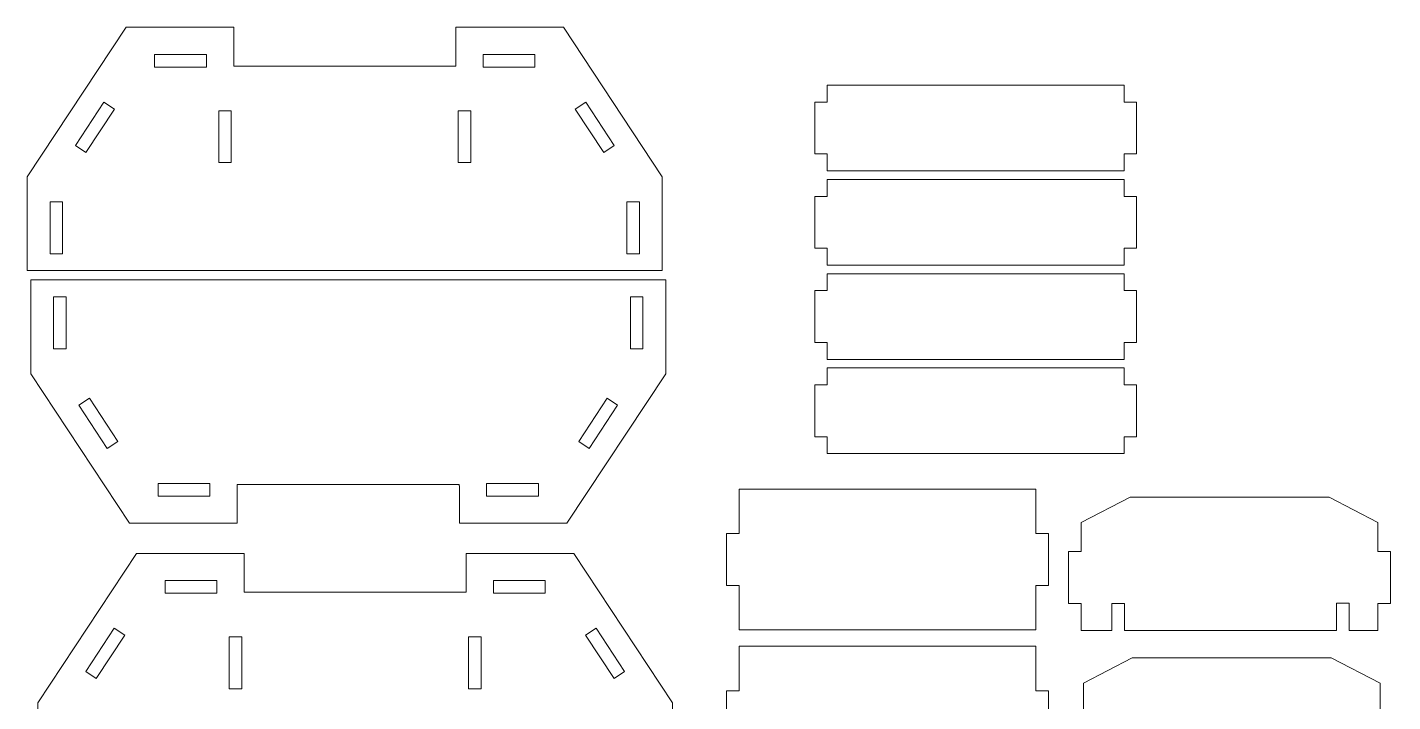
# Model space of a CAD drawing. Header units: millimetres. Extents: x -252 to 510, y -365 to 448.
# Drawn here: x 183.1 to 509.7, y -29.5 to 131.7 of the extents above; entities that cross this region are included whole.
import ezdxf

# ---------------------------------------------------------------- set-up
doc = ezdxf.new("R2010")
doc.units = ezdxf.units.MM
doc.header["$MEASUREMENT"] = 0
doc.layers.add('Capa 1', color=7, linetype='Continuous')

msp = doc.modelspace()

# ---------------------------------------------------------------- linework, layer by layer
at = {"layer": 'Capa 1', "color": 137, "lineweight": 9}
for points, knots in [([(183.1071, 95.9792), (183.1071, 95.9792), (183.1071, 73.5286), (183.1071, 73.5286), (183.1071, 73.5286), (183.1071, 73.5286), (334.9704, 73.5286), (334.9704, 73.5286), (334.9704, 73.5286), (334.9704, 73.5286), (334.9704, 95.9792), (334.9704, 95.9792), (334.9704, 95.9792), (334.9704, 95.9792), (311.3436, 131.7162), (311.3436, 131.7162), (311.3436, 131.7162), (311.3436, 131.7162), (285.613, 131.7162), (285.613, 131.7162), (285.613, 131.7162), (285.613, 131.7162), (285.613, 122.7773), (285.613, 122.7773), (285.613, 122.7773), (285.613, 122.7773), (285.6014, 122.7773), (285.6014, 122.7773), (285.6014, 122.7773), (285.6014, 122.7773), (285.6014, 122.4651), (285.6014, 122.4651), (285.6014, 122.4651), (285.6014, 122.4651), (232.4661, 122.4651), (232.4661, 122.4651), (232.4661, 122.4651), (232.4661, 122.4651), (232.4647, 122.7773), (232.4647, 122.7773), (232.4647, 122.7773), (232.4647, 122.7773), (232.4647, 131.7162), (232.4647, 131.7162), (232.4647, 131.7162), (232.4647, 131.7162), (206.7338, 131.7162), (206.7338, 131.7162), (206.7338, 131.7162), (206.7338, 131.7162), (183.1071, 95.9792), (183.1071, 95.9792)], [0, 0, 0, 0, 0.07692308, 0.07692308, 0.07692308, 0.07692308, 0.15384615, 0.15384615, 0.15384615, 0.15384615, 0.23076923, 0.23076923, 0.23076923, 0.23076923, 0.30769231, 0.30769231, 0.30769231, 0.30769231, 0.38461538, 0.38461538, 0.38461538, 0.38461538, 0.46153846, 0.46153846, 0.46153846, 0.46153846, 0.53846154, 0.53846154, 0.53846154, 0.53846154, 0.61538462, 0.61538462, 0.61538462, 0.61538462, 0.69230769, 0.69230769, 0.69230769, 0.69230769, 0.76923077, 0.76923077, 0.76923077, 0.76923077, 0.84615385, 0.84615385, 0.84615385, 0.84615385, 0.92307692, 0.92307692, 0.92307692, 0.92307692, 1, 1, 1, 1]), ([(225.9649, 122.2151), (225.9649, 122.2151), (213.5649, 122.2151), (213.5649, 122.2151), (213.5649, 122.2151), (213.5649, 122.2151), (213.5649, 125.2151), (213.5649, 125.2151), (213.5649, 125.2151), (213.5649, 125.2151), (225.9649, 125.2151), (225.9649, 125.2151), (225.9649, 125.2151), (225.9649, 125.2151), (225.9649, 122.2151), (225.9649, 122.2151)], [0, 0, 0, 0, 0.25, 0.25, 0.25, 0.25, 0.5, 0.5, 0.5, 0.5, 0.75, 0.75, 0.75, 0.75, 1, 1, 1, 1]), ([(292.1141, 122.2151), (292.1141, 122.2151), (292.1141, 125.2151), (292.1141, 125.2151), (292.1141, 125.2151), (292.1141, 125.2151), (304.5141, 125.2151), (304.5141, 125.2151), (304.5141, 125.2151), (304.5141, 125.2151), (304.5141, 122.2151), (304.5141, 122.2151), (304.5141, 122.2151), (304.5141, 122.2151), (292.1141, 122.2151), (292.1141, 122.2151)], [0, 0, 0, 0, 0.25, 0.25, 0.25, 0.25, 0.5, 0.5, 0.5, 0.5, 0.75, 0.75, 0.75, 0.75, 1, 1, 1, 1]), ([(374.4406, 97.3896), (374.4406, 97.3896), (445.4178, 97.3896), (445.4178, 97.3896), (445.4178, 97.3896), (445.4178, 97.3896), (445.4178, 101.4272), (445.4178, 101.4272), (445.4178, 101.4272), (445.4178, 101.4272), (448.4224, 101.4272), (448.4224, 101.4272), (448.4224, 101.4272), (448.4224, 101.4272), (448.4224, 113.8208), (448.4224, 113.8208), (448.4224, 113.8208), (448.4224, 113.8208), (445.4178, 113.8208), (445.4178, 113.8208), (445.4178, 113.8208), (445.4178, 113.8208), (445.4178, 117.8586), (445.4178, 117.8586), (445.4178, 117.8586), (445.4178, 117.8586), (374.4406, 117.8586), (374.4406, 117.8586), (374.4406, 117.8586), (374.4406, 117.8586), (374.4406, 113.8208), (374.4406, 113.8208), (374.4406, 113.8208), (374.4406, 113.8208), (371.4364, 113.8208), (371.4364, 113.8208), (371.4364, 113.8208), (371.4364, 113.8208), (371.4364, 101.4272), (371.4364, 101.4272), (371.4364, 101.4272), (371.4364, 101.4272), (374.4406, 101.4272), (374.4406, 101.4272), (374.4406, 101.4272), (374.4406, 101.4272), (374.4406, 97.3896), (374.4406, 97.3896)], [0, 0, 0, 0, 0.08333333, 0.08333333, 0.08333333, 0.08333333, 0.16666667, 0.16666667, 0.16666667, 0.16666667, 0.25, 0.25, 0.25, 0.25, 0.33333333, 0.33333333, 0.33333333, 0.33333333, 0.41666667, 0.41666667, 0.41666667, 0.41666667, 0.5, 0.5, 0.5, 0.5, 0.58333333, 0.58333333, 0.58333333, 0.58333333, 0.66666667, 0.66666667, 0.66666667, 0.66666667, 0.75, 0.75, 0.75, 0.75, 0.83333333, 0.83333333, 0.83333333, 0.83333333, 0.91666667, 0.91666667, 0.91666667, 0.91666667, 1, 1, 1, 1]), ([(203.9257, 112.1841), (203.9257, 112.1841), (197.1179, 101.8202), (197.1179, 101.8202), (197.1179, 101.8202), (197.1179, 101.8202), (194.6103, 103.4674), (194.6103, 103.4674), (194.6103, 103.4674), (194.6103, 103.4674), (201.4184, 113.8311), (201.4184, 113.8311), (201.4184, 113.8311), (201.4184, 113.8311), (203.9257, 112.1841), (203.9257, 112.1841)], [0, 0, 0, 0, 0.25, 0.25, 0.25, 0.25, 0.5, 0.5, 0.5, 0.5, 0.75, 0.75, 0.75, 0.75, 1, 1, 1, 1]), ([(231.898, 111.7525), (231.898, 111.7525), (231.898, 99.3525), (231.898, 99.3525), (231.898, 99.3525), (231.898, 99.3525), (228.898, 99.3525), (228.898, 99.3525), (228.898, 99.3525), (228.898, 99.3525), (228.898, 111.7525), (228.898, 111.7525), (228.898, 111.7525), (228.898, 111.7525), (231.898, 111.7525), (231.898, 111.7525)], [0, 0, 0, 0, 0.25, 0.25, 0.25, 0.25, 0.5, 0.5, 0.5, 0.5, 0.75, 0.75, 0.75, 0.75, 1, 1, 1, 1]), ([(286.1796, 99.3525), (286.1796, 99.3525), (286.1796, 111.7525), (286.1796, 111.7525), (286.1796, 111.7525), (286.1796, 111.7525), (289.1796, 111.7525), (289.1796, 111.7525), (289.1796, 111.7525), (289.1796, 111.7525), (289.1796, 99.3525), (289.1796, 99.3525), (289.1796, 99.3525), (289.1796, 99.3525), (286.1796, 99.3525), (286.1796, 99.3525)], [0, 0, 0, 0, 0.25, 0.25, 0.25, 0.25, 0.5, 0.5, 0.5, 0.5, 0.75, 0.75, 0.75, 0.75, 1, 1, 1, 1]), ([(320.9594, 101.8202), (320.9594, 101.8202), (314.1516, 112.1841), (314.1516, 112.1841), (314.1516, 112.1841), (314.1516, 112.1841), (316.6589, 113.8311), (316.6589, 113.8311), (316.6589, 113.8311), (316.6589, 113.8311), (323.467, 103.4674), (323.467, 103.4674), (323.467, 103.4674), (323.467, 103.4674), (320.9594, 101.8202), (320.9594, 101.8202)], [0, 0, 0, 0, 0.25, 0.25, 0.25, 0.25, 0.5, 0.5, 0.5, 0.5, 0.75, 0.75, 0.75, 0.75, 1, 1, 1, 1]), ([(374.4406, 74.857), (374.4406, 74.857), (445.4178, 74.857), (445.4178, 74.857), (445.4178, 74.857), (445.4178, 74.857), (445.4178, 78.8946), (445.4178, 78.8946), (445.4178, 78.8946), (445.4178, 78.8946), (448.4224, 78.8946), (448.4224, 78.8946), (448.4224, 78.8946), (448.4224, 78.8946), (448.4224, 91.2882), (448.4224, 91.2882), (448.4224, 91.2882), (448.4224, 91.2882), (445.4178, 91.2882), (445.4178, 91.2882), (445.4178, 91.2882), (445.4178, 91.2882), (445.4178, 95.3257), (445.4178, 95.3257), (445.4178, 95.3257), (445.4178, 95.3257), (374.4406, 95.3257), (374.4406, 95.3257), (374.4406, 95.3257), (374.4406, 95.3257), (374.4406, 91.2882), (374.4406, 91.2882), (374.4406, 91.2882), (374.4406, 91.2882), (371.4364, 91.2882), (371.4364, 91.2882), (371.4364, 91.2882), (371.4364, 91.2882), (371.4364, 78.8946), (371.4364, 78.8946), (371.4364, 78.8946), (371.4364, 78.8946), (374.4406, 78.8946), (374.4406, 78.8946), (374.4406, 78.8946), (374.4406, 78.8946), (374.4406, 74.857), (374.4406, 74.857)], [0, 0, 0, 0, 0.08333333, 0.08333333, 0.08333333, 0.08333333, 0.16666667, 0.16666667, 0.16666667, 0.16666667, 0.25, 0.25, 0.25, 0.25, 0.33333333, 0.33333333, 0.33333333, 0.33333333, 0.41666667, 0.41666667, 0.41666667, 0.41666667, 0.5, 0.5, 0.5, 0.5, 0.58333333, 0.58333333, 0.58333333, 0.58333333, 0.66666667, 0.66666667, 0.66666667, 0.66666667, 0.75, 0.75, 0.75, 0.75, 0.83333333, 0.83333333, 0.83333333, 0.83333333, 0.91666667, 0.91666667, 0.91666667, 0.91666667, 1, 1, 1, 1]), ([(191.5538, 89.9643), (191.5538, 89.9643), (191.5538, 77.5643), (191.5538, 77.5643), (191.5538, 77.5643), (191.5538, 77.5643), (188.5538, 77.5643), (188.5538, 77.5643), (188.5538, 77.5643), (188.5538, 77.5643), (188.5538, 89.9643), (188.5538, 89.9643), (188.5538, 89.9643), (188.5538, 89.9643), (191.5538, 89.9643), (191.5538, 89.9643)], [0, 0, 0, 0, 0.25, 0.25, 0.25, 0.25, 0.5, 0.5, 0.5, 0.5, 0.75, 0.75, 0.75, 0.75, 1, 1, 1, 1]), ([(326.5238, 77.5643), (326.5238, 77.5643), (326.5238, 89.9643), (326.5238, 89.9643), (326.5238, 89.9643), (326.5238, 89.9643), (329.5238, 89.9643), (329.5238, 89.9643), (329.5238, 89.9643), (329.5238, 89.9643), (329.5238, 77.5643), (329.5238, 77.5643), (329.5238, 77.5643), (329.5238, 77.5643), (326.5238, 77.5643), (326.5238, 77.5643)], [0, 0, 0, 0, 0.25, 0.25, 0.25, 0.25, 0.5, 0.5, 0.5, 0.5, 0.75, 0.75, 0.75, 0.75, 1, 1, 1, 1]), ([(374.4406, 52.3243), (374.4406, 52.3243), (445.4178, 52.3243), (445.4178, 52.3243), (445.4178, 52.3243), (445.4178, 52.3243), (445.4178, 56.3618), (445.4178, 56.3618), (445.4178, 56.3618), (445.4178, 56.3618), (448.4224, 56.3618), (448.4224, 56.3618), (448.4224, 56.3618), (448.4224, 56.3618), (448.4224, 68.7554), (448.4224, 68.7554), (448.4224, 68.7554), (448.4224, 68.7554), (445.4178, 68.7554), (445.4178, 68.7554), (445.4178, 68.7554), (445.4178, 68.7554), (445.4178, 72.7932), (445.4178, 72.7932), (445.4178, 72.7932), (445.4178, 72.7932), (374.4406, 72.7932), (374.4406, 72.7932), (374.4406, 72.7932), (374.4406, 72.7932), (374.4406, 68.7554), (374.4406, 68.7554), (374.4406, 68.7554), (374.4406, 68.7554), (371.4364, 68.7554), (371.4364, 68.7554), (371.4364, 68.7554), (371.4364, 68.7554), (371.4364, 56.3618), (371.4364, 56.3618), (371.4364, 56.3618), (371.4364, 56.3618), (374.4406, 56.3618), (374.4406, 56.3618), (374.4406, 56.3618), (374.4406, 56.3618), (374.4406, 52.3243), (374.4406, 52.3243)], [0, 0, 0, 0, 0.08333333, 0.08333333, 0.08333333, 0.08333333, 0.16666667, 0.16666667, 0.16666667, 0.16666667, 0.25, 0.25, 0.25, 0.25, 0.33333333, 0.33333333, 0.33333333, 0.33333333, 0.41666667, 0.41666667, 0.41666667, 0.41666667, 0.5, 0.5, 0.5, 0.5, 0.58333333, 0.58333333, 0.58333333, 0.58333333, 0.66666667, 0.66666667, 0.66666667, 0.66666667, 0.75, 0.75, 0.75, 0.75, 0.83333333, 0.83333333, 0.83333333, 0.83333333, 0.91666667, 0.91666667, 0.91666667, 0.91666667, 1, 1, 1, 1]), ([(335.798, 71.3014), (335.798, 71.3014), (183.9347, 71.3014), (183.9347, 71.3014), (183.9347, 71.3014), (183.9347, 71.3014), (183.9347, 48.8508), (183.9347, 48.8508), (183.9347, 48.8508), (183.9347, 48.8508), (207.5614, 13.1138), (207.5614, 13.1138), (207.5614, 13.1138), (207.5614, 13.1138), (233.2923, 13.1138), (233.2923, 13.1138), (233.2923, 13.1138), (233.2923, 13.1138), (233.2923, 22.0527), (233.2923, 22.0527), (233.2923, 22.0527), (233.2923, 22.0527), (233.2937, 22.3649), (233.2937, 22.3649), (233.2937, 22.3649), (233.2937, 22.3649), (286.429, 22.3649), (286.429, 22.3649), (286.429, 22.3649), (286.429, 22.3649), (286.429, 22.0527), (286.429, 22.0527), (286.429, 22.0527), (286.429, 22.0527), (286.4406, 22.0527), (286.4406, 22.0527), (286.4406, 22.0527), (286.4406, 22.0527), (286.4406, 13.1138), (286.4406, 13.1138), (286.4406, 13.1138), (286.4406, 13.1138), (312.1712, 13.1138), (312.1712, 13.1138), (312.1712, 13.1138), (312.1712, 13.1138), (335.798, 48.8508), (335.798, 48.8508), (335.798, 48.8508), (335.798, 48.8508), (335.798, 71.3014), (335.798, 71.3014)], [0, 0, 0, 0, 0.07692308, 0.07692308, 0.07692308, 0.07692308, 0.15384615, 0.15384615, 0.15384615, 0.15384615, 0.23076923, 0.23076923, 0.23076923, 0.23076923, 0.30769231, 0.30769231, 0.30769231, 0.30769231, 0.38461538, 0.38461538, 0.38461538, 0.38461538, 0.46153846, 0.46153846, 0.46153846, 0.46153846, 0.53846154, 0.53846154, 0.53846154, 0.53846154, 0.61538462, 0.61538462, 0.61538462, 0.61538462, 0.69230769, 0.69230769, 0.69230769, 0.69230769, 0.76923077, 0.76923077, 0.76923077, 0.76923077, 0.84615385, 0.84615385, 0.84615385, 0.84615385, 0.92307692, 0.92307692, 0.92307692, 0.92307692, 1, 1, 1, 1]), ([(192.3814, 67.2657), (192.3814, 67.2657), (192.3814, 54.8657), (192.3814, 54.8657), (192.3814, 54.8657), (192.3814, 54.8657), (189.3814, 54.8657), (189.3814, 54.8657), (189.3814, 54.8657), (189.3814, 54.8657), (189.3814, 67.2657), (189.3814, 67.2657), (189.3814, 67.2657), (189.3814, 67.2657), (192.3814, 67.2657), (192.3814, 67.2657)], [0, 0, 0, 0, 0.25, 0.25, 0.25, 0.25, 0.5, 0.5, 0.5, 0.5, 0.75, 0.75, 0.75, 0.75, 1, 1, 1, 1]), ([(327.3514, 54.8657), (327.3514, 54.8657), (327.3514, 67.2657), (327.3514, 67.2657), (327.3514, 67.2657), (327.3514, 67.2657), (330.3514, 67.2657), (330.3514, 67.2657), (330.3514, 67.2657), (330.3514, 67.2657), (330.3514, 54.8657), (330.3514, 54.8657), (330.3514, 54.8657), (330.3514, 54.8657), (327.3514, 54.8657), (327.3514, 54.8657)], [0, 0, 0, 0, 0.25, 0.25, 0.25, 0.25, 0.5, 0.5, 0.5, 0.5, 0.75, 0.75, 0.75, 0.75, 1, 1, 1, 1]), ([(374.4406, 29.7916), (374.4406, 29.7916), (445.4178, 29.7916), (445.4178, 29.7916), (445.4178, 29.7916), (445.4178, 29.7916), (445.4178, 33.8289), (445.4178, 33.8289), (445.4178, 33.8289), (445.4178, 33.8289), (448.4224, 33.8289), (448.4224, 33.8289), (448.4224, 33.8289), (448.4224, 33.8289), (448.4224, 46.2227), (448.4224, 46.2227), (448.4224, 46.2227), (448.4224, 46.2227), (445.4178, 46.2227), (445.4178, 46.2227), (445.4178, 46.2227), (445.4178, 46.2227), (445.4178, 50.2603), (445.4178, 50.2603), (445.4178, 50.2603), (445.4178, 50.2603), (374.4406, 50.2603), (374.4406, 50.2603), (374.4406, 50.2603), (374.4406, 50.2603), (374.4406, 46.2227), (374.4406, 46.2227), (374.4406, 46.2227), (374.4406, 46.2227), (371.4364, 46.2227), (371.4364, 46.2227), (371.4364, 46.2227), (371.4364, 46.2227), (371.4364, 33.8289), (371.4364, 33.8289), (371.4364, 33.8289), (371.4364, 33.8289), (374.4406, 33.8289), (374.4406, 33.8289), (374.4406, 33.8289), (374.4406, 33.8289), (374.4406, 29.7916), (374.4406, 29.7916)], [0, 0, 0, 0, 0.08333333, 0.08333333, 0.08333333, 0.08333333, 0.16666667, 0.16666667, 0.16666667, 0.16666667, 0.25, 0.25, 0.25, 0.25, 0.33333333, 0.33333333, 0.33333333, 0.33333333, 0.41666667, 0.41666667, 0.41666667, 0.41666667, 0.5, 0.5, 0.5, 0.5, 0.58333333, 0.58333333, 0.58333333, 0.58333333, 0.66666667, 0.66666667, 0.66666667, 0.66666667, 0.75, 0.75, 0.75, 0.75, 0.83333333, 0.83333333, 0.83333333, 0.83333333, 0.91666667, 0.91666667, 0.91666667, 0.91666667, 1, 1, 1, 1]), ([(197.9455, 43.0098), (197.9455, 43.0098), (204.7533, 32.6459), (204.7533, 32.6459), (204.7533, 32.6459), (204.7533, 32.6459), (202.246, 30.9989), (202.246, 30.9989), (202.246, 30.9989), (202.246, 30.9989), (195.4379, 41.3626), (195.4379, 41.3626), (195.4379, 41.3626), (195.4379, 41.3626), (197.9455, 43.0098), (197.9455, 43.0098)], [0, 0, 0, 0, 0.25, 0.25, 0.25, 0.25, 0.5, 0.5, 0.5, 0.5, 0.75, 0.75, 0.75, 0.75, 1, 1, 1, 1]), ([(314.9792, 32.6459), (314.9792, 32.6459), (321.787, 43.0098), (321.787, 43.0098), (321.787, 43.0098), (321.787, 43.0098), (324.2946, 41.3626), (324.2946, 41.3626), (324.2946, 41.3626), (324.2946, 41.3626), (317.4865, 30.9989), (317.4865, 30.9989), (317.4865, 30.9989), (317.4865, 30.9989), (314.9792, 32.6459), (314.9792, 32.6459)], [0, 0, 0, 0, 0.25, 0.25, 0.25, 0.25, 0.5, 0.5, 0.5, 0.5, 0.75, 0.75, 0.75, 0.75, 1, 1, 1, 1]), ([(214.3925, 22.6149), (214.3925, 22.6149), (226.7925, 22.6149), (226.7925, 22.6149), (226.7925, 22.6149), (226.7925, 22.6149), (226.7925, 19.6149), (226.7925, 19.6149), (226.7925, 19.6149), (226.7925, 19.6149), (214.3925, 19.6149), (214.3925, 19.6149), (214.3925, 19.6149), (214.3925, 19.6149), (214.3925, 22.6149), (214.3925, 22.6149)], [0, 0, 0, 0, 0.25, 0.25, 0.25, 0.25, 0.5, 0.5, 0.5, 0.5, 0.75, 0.75, 0.75, 0.75, 1, 1, 1, 1]), ([(292.9417, 19.6149), (292.9417, 19.6149), (292.9417, 22.6149), (292.9417, 22.6149), (292.9417, 22.6149), (292.9417, 22.6149), (305.3417, 22.6149), (305.3417, 22.6149), (305.3417, 22.6149), (305.3417, 22.6149), (305.3417, 19.6149), (305.3417, 19.6149), (305.3417, 19.6149), (305.3417, 19.6149), (292.9417, 19.6149), (292.9417, 19.6149)], [0, 0, 0, 0, 0.25, 0.25, 0.25, 0.25, 0.5, 0.5, 0.5, 0.5, 0.75, 0.75, 0.75, 0.75, 1, 1, 1, 1]), ([(424.348, 21.2694), (424.348, 21.2694), (353.371, 21.2694), (353.371, 21.2694), (353.371, 21.2694), (353.371, 21.2694), (353.371, 10.6508), (353.371, 10.6508), (353.371, 10.6508), (353.371, 10.6508), (350.3666, 10.6508), (350.3666, 10.6508), (350.3666, 10.6508), (350.3666, 10.6508), (350.3666, -1.7429), (350.3666, -1.7429), (350.3666, -1.7429), (350.3666, -1.7429), (353.371, -1.7429), (353.371, -1.7429), (353.371, -1.7429), (353.371, -1.7429), (353.371, -12.3643), (353.371, -12.3643), (353.371, -12.3643), (353.371, -12.3643), (424.348, -12.3643), (424.348, -12.3643), (424.348, -12.3643), (424.348, -12.3643), (424.348, -1.7429), (424.348, -1.7429), (424.348, -1.7429), (424.348, -1.7429), (427.3524, -1.7429), (427.3524, -1.7429), (427.3524, -1.7429), (427.3524, -1.7429), (427.3524, 10.6508), (427.3524, 10.6508), (427.3524, 10.6508), (427.3524, 10.6508), (424.348, 10.6508), (424.348, 10.6508), (424.348, 10.6508), (424.348, 10.6508), (424.348, 21.2694), (424.348, 21.2694)], [0, 0, 0, 0, 0.08333333, 0.08333333, 0.08333333, 0.08333333, 0.16666667, 0.16666667, 0.16666667, 0.16666667, 0.25, 0.25, 0.25, 0.25, 0.33333333, 0.33333333, 0.33333333, 0.33333333, 0.41666667, 0.41666667, 0.41666667, 0.41666667, 0.5, 0.5, 0.5, 0.5, 0.58333333, 0.58333333, 0.58333333, 0.58333333, 0.66666667, 0.66666667, 0.66666667, 0.66666667, 0.75, 0.75, 0.75, 0.75, 0.83333333, 0.83333333, 0.83333333, 0.83333333, 0.91666667, 0.91666667, 0.91666667, 0.91666667, 1, 1, 1, 1]), ([(446.8542, 19.3583), (446.8542, 19.3583), (435.1625, 13.286), (435.1625, 13.286), (435.1625, 13.286), (435.1625, 13.286), (435.1625, 6.3553), (435.1625, 6.3553), (435.1625, 6.3553), (435.1625, 6.3553), (432.1577, 6.3553), (432.1577, 6.3553), (432.1577, 6.3553), (432.1577, 6.3553), (432.1577, -6.0383), (432.1577, -6.0383), (432.1577, -6.0383), (432.1577, -6.0383), (435.1625, -6.0383), (435.1625, -6.0383), (435.1625, -6.0383), (435.1625, -6.0383), (435.1625, -12.5399), (435.1625, -12.5399), (435.1625, -12.5399), (435.1625, -12.5399), (442.4884, -12.5399), (442.4884, -12.5399), (442.4884, -12.5399), (442.4884, -12.5399), (442.4884, -6.0314), (442.4884, -6.0314), (442.4884, -6.0314), (442.4884, -6.0314), (445.4884, -6.0314), (445.4884, -6.0314), (445.4884, -6.0314), (445.4884, -6.0314), (445.4884, -12.5399), (445.4884, -12.5399), (445.4884, -12.5399), (445.4884, -12.5399), (496.2166, -12.5399), (496.2166, -12.5399), (496.2166, -12.5399), (496.2166, -12.5399), (496.2166, -6.0132), (496.2166, -6.0132), (496.2166, -6.0132), (496.2166, -6.0132), (499.2166, -6.0132), (499.2166, -6.0132), (499.2166, -6.0132), (499.2166, -6.0132), (499.2166, -12.5399), (499.2166, -12.5399), (499.2166, -12.5399), (499.2166, -12.5399), (506.1397, -12.5399), (506.1397, -12.5399), (506.1397, -12.5399), (506.1397, -12.5399), (506.1397, -6.0383), (506.1397, -6.0383), (506.1397, -6.0383), (506.1397, -6.0383), (509.144, -6.0383), (509.144, -6.0383), (509.144, -6.0383), (509.144, -6.0383), (509.144, 6.3553), (509.144, 6.3553), (509.144, 6.3553), (509.144, 6.3553), (506.1397, 6.3553), (506.1397, 6.3553), (506.1397, 6.3553), (506.1397, 6.3553), (506.1397, 13.286), (506.1397, 13.286), (506.1397, 13.286), (506.1397, 13.286), (494.4473, 19.3583), (494.4473, 19.3583), (494.4473, 19.3583), (494.4473, 19.3583), (446.8542, 19.3583), (446.8542, 19.3583)], [0, 0, 0, 0, 0.04545455, 0.04545455, 0.04545455, 0.04545455, 0.09090909, 0.09090909, 0.09090909, 0.09090909, 0.13636364, 0.13636364, 0.13636364, 0.13636364, 0.18181818, 0.18181818, 0.18181818, 0.18181818, 0.22727273, 0.22727273, 0.22727273, 0.22727273, 0.27272727, 0.27272727, 0.27272727, 0.27272727, 0.31818182, 0.31818182, 0.31818182, 0.31818182, 0.36363636, 0.36363636, 0.36363636, 0.36363636, 0.40909091, 0.40909091, 0.40909091, 0.40909091, 0.45454545, 0.45454545, 0.45454545, 0.45454545, 0.5, 0.5, 0.5, 0.5, 0.54545455, 0.54545455, 0.54545455, 0.54545455, 0.59090909, 0.59090909, 0.59090909, 0.59090909, 0.63636364, 0.63636364, 0.63636364, 0.63636364, 0.68181818, 0.68181818, 0.68181818, 0.68181818, 0.72727273, 0.72727273, 0.72727273, 0.72727273, 0.77272727, 0.77272727, 0.77272727, 0.77272727, 0.81818182, 0.81818182, 0.81818182, 0.81818182, 0.86363636, 0.86363636, 0.86363636, 0.86363636, 0.90909091, 0.90909091, 0.90909091, 0.90909091, 0.95454545, 0.95454545, 0.95454545, 0.95454545, 1, 1, 1, 1]), ([(288.0842, -3.3301), (288.0842, -3.3301), (234.9489, -3.3301), (234.9489, -3.3301), (234.9489, -3.3301), (234.9489, -3.3301), (234.9475, -3.0179), (234.9475, -3.0179), (234.9475, -3.0179), (234.9475, -3.0179), (234.9475, 5.921), (234.9475, 5.921), (234.9475, 5.921), (234.9475, 5.921), (209.2166, 5.921), (209.2166, 5.921), (209.2166, 5.921), (209.2166, 5.921), (185.5899, -29.816), (185.5899, -29.816), (185.5899, -29.816), (185.5899, -29.816), (185.5899, -52.2666), (185.5899, -52.2666), (185.5899, -52.2666), (185.5899, -52.2666), (337.4532, -52.2666), (337.4532, -52.2666), (337.4532, -52.2666), (337.4532, -52.2666), (337.4532, -29.816), (337.4532, -29.816), (337.4532, -29.816), (337.4532, -29.816), (313.8264, 5.921), (313.8264, 5.921), (313.8264, 5.921), (313.8264, 5.921), (288.0958, 5.921), (288.0958, 5.921), (288.0958, 5.921), (288.0958, 5.921), (288.0958, -3.0179), (288.0958, -3.0179), (288.0958, -3.0179), (288.0958, -3.0179), (288.0842, -3.0179), (288.0842, -3.0179), (288.0842, -3.0179), (288.0842, -3.0179), (288.0842, -3.3301), (288.0842, -3.3301)], [0, 0, 0, 0, 0.07692308, 0.07692308, 0.07692308, 0.07692308, 0.15384615, 0.15384615, 0.15384615, 0.15384615, 0.23076923, 0.23076923, 0.23076923, 0.23076923, 0.30769231, 0.30769231, 0.30769231, 0.30769231, 0.38461538, 0.38461538, 0.38461538, 0.38461538, 0.46153846, 0.46153846, 0.46153846, 0.46153846, 0.53846154, 0.53846154, 0.53846154, 0.53846154, 0.61538462, 0.61538462, 0.61538462, 0.61538462, 0.69230769, 0.69230769, 0.69230769, 0.69230769, 0.76923077, 0.76923077, 0.76923077, 0.76923077, 0.84615385, 0.84615385, 0.84615385, 0.84615385, 0.92307692, 0.92307692, 0.92307692, 0.92307692, 1, 1, 1, 1]), ([(228.4477, -3.5801), (228.4477, -3.5801), (216.0477, -3.5801), (216.0477, -3.5801), (216.0477, -3.5801), (216.0477, -3.5801), (216.0477, -0.5801), (216.0477, -0.5801), (216.0477, -0.5801), (216.0477, -0.5801), (228.4477, -0.5801), (228.4477, -0.5801), (228.4477, -0.5801), (228.4477, -0.5801), (228.4477, -3.5801), (228.4477, -3.5801)], [0, 0, 0, 0, 0.25, 0.25, 0.25, 0.25, 0.5, 0.5, 0.5, 0.5, 0.75, 0.75, 0.75, 0.75, 1, 1, 1, 1]), ([(294.5969, -3.5801), (294.5969, -3.5801), (294.5969, -0.5801), (294.5969, -0.5801), (294.5969, -0.5801), (294.5969, -0.5801), (306.9969, -0.5801), (306.9969, -0.5801), (306.9969, -0.5801), (306.9969, -0.5801), (306.9969, -3.5801), (306.9969, -3.5801), (306.9969, -3.5801), (306.9969, -3.5801), (294.5969, -3.5801), (294.5969, -3.5801)], [0, 0, 0, 0, 0.25, 0.25, 0.25, 0.25, 0.5, 0.5, 0.5, 0.5, 0.75, 0.75, 0.75, 0.75, 1, 1, 1, 1]), ([(206.4085, -13.6111), (206.4085, -13.6111), (199.6007, -23.975), (199.6007, -23.975), (199.6007, -23.975), (199.6007, -23.975), (197.0931, -22.3278), (197.0931, -22.3278), (197.0931, -22.3278), (197.0931, -22.3278), (203.9012, -11.9641), (203.9012, -11.9641), (203.9012, -11.9641), (203.9012, -11.9641), (206.4085, -13.6111), (206.4085, -13.6111)], [0, 0, 0, 0, 0.25, 0.25, 0.25, 0.25, 0.5, 0.5, 0.5, 0.5, 0.75, 0.75, 0.75, 0.75, 1, 1, 1, 1]), ([(323.4422, -23.975), (323.4422, -23.975), (316.6344, -13.6111), (316.6344, -13.6111), (316.6344, -13.6111), (316.6344, -13.6111), (319.1417, -11.9641), (319.1417, -11.9641), (319.1417, -11.9641), (319.1417, -11.9641), (325.9498, -22.3278), (325.9498, -22.3278), (325.9498, -22.3278), (325.9498, -22.3278), (323.4422, -23.975), (323.4422, -23.975)], [0, 0, 0, 0, 0.25, 0.25, 0.25, 0.25, 0.5, 0.5, 0.5, 0.5, 0.75, 0.75, 0.75, 0.75, 1, 1, 1, 1]), ([(234.3808, -14.0427), (234.3808, -14.0427), (234.3808, -26.4427), (234.3808, -26.4427), (234.3808, -26.4427), (234.3808, -26.4427), (231.3808, -26.4427), (231.3808, -26.4427), (231.3808, -26.4427), (231.3808, -26.4427), (231.3808, -14.0427), (231.3808, -14.0427), (231.3808, -14.0427), (231.3808, -14.0427), (234.3808, -14.0427), (234.3808, -14.0427)], [0, 0, 0, 0, 0.25, 0.25, 0.25, 0.25, 0.5, 0.5, 0.5, 0.5, 0.75, 0.75, 0.75, 0.75, 1, 1, 1, 1]), ([(288.6624, -26.4427), (288.6624, -26.4427), (288.6624, -14.0427), (288.6624, -14.0427), (288.6624, -14.0427), (288.6624, -14.0427), (291.6624, -14.0427), (291.6624, -14.0427), (291.6624, -14.0427), (291.6624, -14.0427), (291.6624, -26.4427), (291.6624, -26.4427), (291.6624, -26.4427), (291.6624, -26.4427), (288.6624, -26.4427), (288.6624, -26.4427)], [0, 0, 0, 0, 0.25, 0.25, 0.25, 0.25, 0.5, 0.5, 0.5, 0.5, 0.75, 0.75, 0.75, 0.75, 1, 1, 1, 1]), ([(427.3524, -26.9037), (427.3524, -26.9037), (424.348, -26.9037), (424.348, -26.9037), (424.348, -26.9037), (424.348, -26.9037), (424.348, -16.285), (424.348, -16.285), (424.348, -16.285), (424.348, -16.285), (353.371, -16.285), (353.371, -16.285), (353.371, -16.285), (353.371, -16.285), (353.371, -26.9037), (353.371, -26.9037), (353.371, -26.9037), (353.371, -26.9037), (350.3666, -26.9037), (350.3666, -26.9037), (350.3666, -26.9037), (350.3666, -26.9037), (350.3666, -39.2972), (350.3666, -39.2972), (350.3666, -39.2972), (350.3666, -39.2972), (353.371, -39.2972), (353.371, -39.2972), (353.371, -39.2972), (353.371, -39.2972), (353.371, -49.9187), (353.371, -49.9187), (353.371, -49.9187), (353.371, -49.9187), (424.348, -49.9187), (424.348, -49.9187), (424.348, -49.9187), (424.348, -49.9187), (424.348, -39.2972), (424.348, -39.2972), (424.348, -39.2972), (424.348, -39.2972), (427.3524, -39.2972), (427.3524, -39.2972), (427.3524, -39.2972), (427.3524, -39.2972), (427.3524, -26.9037), (427.3524, -26.9037)], [0, 0, 0, 0, 0.08333333, 0.08333333, 0.08333333, 0.08333333, 0.16666667, 0.16666667, 0.16666667, 0.16666667, 0.25, 0.25, 0.25, 0.25, 0.33333333, 0.33333333, 0.33333333, 0.33333333, 0.41666667, 0.41666667, 0.41666667, 0.41666667, 0.5, 0.5, 0.5, 0.5, 0.58333333, 0.58333333, 0.58333333, 0.58333333, 0.66666667, 0.66666667, 0.66666667, 0.66666667, 0.75, 0.75, 0.75, 0.75, 0.83333333, 0.83333333, 0.83333333, 0.83333333, 0.91666667, 0.91666667, 0.91666667, 0.91666667, 1, 1, 1, 1]), ([(494.9662, -19.0403), (494.9662, -19.0403), (447.3731, -19.0403), (447.3731, -19.0403), (447.3731, -19.0403), (447.3731, -19.0403), (435.6814, -25.1126), (435.6814, -25.1126), (435.6814, -25.1126), (435.6814, -25.1126), (435.6814, -32.0433), (435.6814, -32.0433), (435.6814, -32.0433), (435.6814, -32.0433), (432.6766, -32.0433), (432.6766, -32.0433), (432.6766, -32.0433), (432.6766, -32.0433), (432.6766, -44.4369), (432.6766, -44.4369), (432.6766, -44.4369), (432.6766, -44.4369), (435.6814, -44.4369), (435.6814, -44.4369), (435.6814, -44.4369), (435.6814, -44.4369), (435.6814, -50.9385), (435.6814, -50.9385), (435.6814, -50.9385), (435.6814, -50.9385), (443.0073, -50.9385), (443.0073, -50.9385), (443.0073, -50.9385), (443.0073, -50.9385), (443.0073, -44.43), (443.0073, -44.43), (443.0073, -44.43), (443.0073, -44.43), (446.0073, -44.43), (446.0073, -44.43), (446.0073, -44.43), (446.0073, -44.43), (446.0073, -50.9385), (446.0073, -50.9385), (446.0073, -50.9385), (446.0073, -50.9385), (496.7355, -50.9385), (496.7355, -50.9385), (496.7355, -50.9385), (496.7355, -50.9385), (496.7355, -44.4118), (496.7355, -44.4118), (496.7355, -44.4118), (496.7355, -44.4118), (499.7355, -44.4118), (499.7355, -44.4118), (499.7355, -44.4118), (499.7355, -44.4118), (499.7355, -50.9385), (499.7355, -50.9385), (499.7355, -50.9385), (499.7355, -50.9385), (506.6586, -50.9385), (506.6586, -50.9385), (506.6586, -50.9385), (506.6586, -50.9385), (506.6586, -44.4369), (506.6586, -44.4369), (506.6586, -44.4369), (506.6586, -44.4369), (509.6629, -44.4369), (509.6629, -44.4369), (509.6629, -44.4369), (509.6629, -44.4369), (509.6629, -32.0433), (509.6629, -32.0433), (509.6629, -32.0433), (509.6629, -32.0433), (506.6586, -32.0433), (506.6586, -32.0433), (506.6586, -32.0433), (506.6586, -32.0433), (506.6586, -25.1126), (506.6586, -25.1126), (506.6586, -25.1126), (506.6586, -25.1126), (494.9662, -19.0403), (494.9662, -19.0403)], [0, 0, 0, 0, 0.04545455, 0.04545455, 0.04545455, 0.04545455, 0.09090909, 0.09090909, 0.09090909, 0.09090909, 0.13636364, 0.13636364, 0.13636364, 0.13636364, 0.18181818, 0.18181818, 0.18181818, 0.18181818, 0.22727273, 0.22727273, 0.22727273, 0.22727273, 0.27272727, 0.27272727, 0.27272727, 0.27272727, 0.31818182, 0.31818182, 0.31818182, 0.31818182, 0.36363636, 0.36363636, 0.36363636, 0.36363636, 0.40909091, 0.40909091, 0.40909091, 0.40909091, 0.45454545, 0.45454545, 0.45454545, 0.45454545, 0.5, 0.5, 0.5, 0.5, 0.54545455, 0.54545455, 0.54545455, 0.54545455, 0.59090909, 0.59090909, 0.59090909, 0.59090909, 0.63636364, 0.63636364, 0.63636364, 0.63636364, 0.68181818, 0.68181818, 0.68181818, 0.68181818, 0.72727273, 0.72727273, 0.72727273, 0.72727273, 0.77272727, 0.77272727, 0.77272727, 0.77272727, 0.81818182, 0.81818182, 0.81818182, 0.81818182, 0.86363636, 0.86363636, 0.86363636, 0.86363636, 0.90909091, 0.90909091, 0.90909091, 0.90909091, 0.95454545, 0.95454545, 0.95454545, 0.95454545, 1, 1, 1, 1])]:
    msp.add_open_spline(points, degree=3, knots=knots, dxfattribs=at)

doc.saveas('drawing.dxf')
